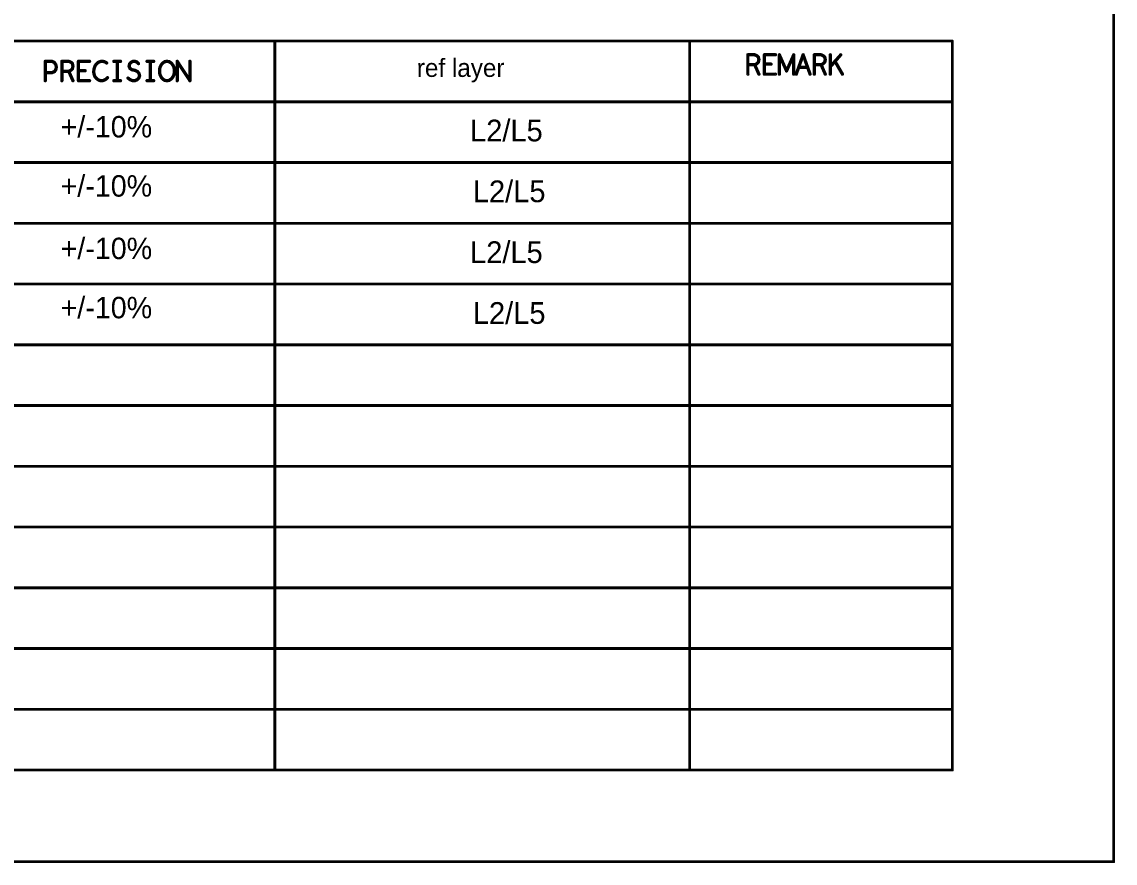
# Model space of a CAD drawing. Extents: x -2963 to -2452, y -1056 to -650.
# Drawn here: x -2567.9 to -2517.7, y -990.1 to -951.5 of the extents above; entities that cross this region are included whole.
import ezdxf

# ---------------------------------------------------------------- set-up
doc = ezdxf.new("R2010")
doc.units = 0
doc.header["$MEASUREMENT"] = 0
doc.layers.add('DRILLDRAWING', color=1, linetype='CONTINUOUS')

msp = doc.modelspace()

# ---------------------------------------------------------------- linework, layer by layer
at = {"layer": 'DRILLDRAWING'}
for points, const_width in [([(-2517.741, -990.067), (-2517.741, -738.626)], 0.13), ([(-2617.219, -952.376), (-2525.779, -952.376)], 0.13), ([(-2617.219, -952.376), (-2525.779, -952.376)], 0.13), ([(-2617.219, -952.376), (-2525.149, -952.376)], 0.13), ([(-2571.499, -952.376), (-2556.259, -952.376)], 0.13), ([(-2556.259, -952.376), (-2537.209, -952.376)], 0.13), ([(-2556.259, -985.856), (-2556.259, -952.376)], 0.13), ([(-2556.259, -985.856), (-2556.259, -952.376)], 0.13), ([(-2537.209, -952.376), (-2525.149, -952.376)], 0.13), ([(-2537.209, -985.856), (-2537.209, -952.376)], 0.13), ([(-2537.209, -985.856), (-2537.209, -952.376)], 0.13), ([(-2525.149, -985.856), (-2525.149, -952.376)], 0.13), ([(-2525.149, -985.856), (-2525.149, -952.376)], 0.13), ([(-2566.802, -954.196), (-2566.802, -953.307)], 0.152), ([(-2566.802, -953.307), (-2566.497, -953.307)], 0.152), ([(-2566.497, -953.307), (-2566.395, -953.351)], 0.152), ([(-2566.395, -953.351), (-2566.319, -953.455)], 0.152), ([(-2566.04, -954.196), (-2566.04, -953.307)], 0.152), ([(-2566.04, -953.307), (-2565.722, -953.307)], 0.152), ([(-2565.722, -953.307), (-2565.621, -953.351)], 0.152), ([(-2565.621, -953.351), (-2565.557, -953.41)], 0.152), ([(-2565.278, -954.196), (-2565.278, -953.307)], 0.152), ([(-2565.278, -953.307), (-2564.77, -953.307)], 0.152), ([(-2564.452, -953.425), (-2564.363, -953.351)], 0.152), ([(-2564.363, -953.351), (-2564.249, -953.307)], 0.152), ([(-2564.249, -953.307), (-2564.147, -953.307)], 0.152), ([(-2564.147, -953.307), (-2564.058, -953.336)], 0.152), ([(-2564.058, -953.336), (-2563.982, -953.381)], 0.152), ([(-2563.652, -953.307), (-2563.347, -953.307)], 0.152), ([(-2563.5, -954.196), (-2563.5, -953.307)], 0.152), ([(-2562.928, -953.425), (-2562.865, -953.351)], 0.152), ([(-2562.865, -953.351), (-2562.776, -953.307)], 0.152), ([(-2562.776, -953.307), (-2562.687, -953.307)], 0.152), ([(-2562.687, -953.307), (-2562.598, -953.336)], 0.152), ([(-2562.598, -953.336), (-2562.522, -953.41)], 0.152), ([(-2562.128, -953.307), (-2561.823, -953.307)], 0.152), ([(-2561.976, -954.196), (-2561.976, -953.307)], 0.152), ([(-2561.48, -953.47), (-2561.404, -953.381)], 0.152), ([(-2561.404, -953.381), (-2561.315, -953.321)], 0.152), ([(-2561.315, -953.321), (-2561.214, -953.307)], 0.152), ([(-2561.214, -953.307), (-2561.112, -953.321)], 0.152), ([(-2561.112, -953.321), (-2561.023, -953.381)], 0.152), ([(-2561.023, -953.381), (-2560.947, -953.47)], 0.152), ([(-2560.744, -954.196), (-2560.744, -953.307)], 0.152), ([(-2560.744, -953.307), (-2560.159, -954.196)], 0.152), ([(-2560.159, -954.196), (-2560.159, -953.307)], 0.152), ([(-2534.542, -953.896), (-2534.542, -953.007)], 0.152), ([(-2534.542, -953.007), (-2534.224, -953.007)], 0.152), ([(-2534.224, -953.007), (-2534.122, -953.051)], 0.152), ([(-2534.135, -953.421), (-2534.059, -953.348)], 0.152), ([(-2534.122, -953.051), (-2534.059, -953.11)], 0.152), ([(-2534.059, -953.11), (-2534.034, -953.229)], 0.152), ([(-2534.059, -953.348), (-2534.034, -953.229)], 0.152), ([(-2533.78, -953.896), (-2533.78, -953.007)], 0.152), ([(-2533.78, -953.007), (-2533.272, -953.007)], 0.152), ([(-2533.094, -953.896), (-2533.094, -953.007)], 0.152), ([(-2533.094, -953.007), (-2532.764, -953.748)], 0.152), ([(-2532.764, -953.748), (-2532.433, -953.007)], 0.152), ([(-2532.433, -953.896), (-2532.433, -953.007)], 0.152), ([(-2532.319, -953.896), (-2532.002, -953.007)], 0.152), ([(-2532.002, -953.007), (-2531.684, -953.896)], 0.152), ([(-2531.494, -953.896), (-2531.494, -953.007)], 0.152), ([(-2531.494, -953.007), (-2531.176, -953.007)], 0.152), ([(-2531.176, -953.007), (-2531.074, -953.051)], 0.152), ([(-2531.087, -953.421), (-2531.011, -953.348)], 0.152), ([(-2531.074, -953.051), (-2531.011, -953.11)], 0.152), ([(-2531.011, -953.11), (-2530.986, -953.229)], 0.152), ([(-2531.011, -953.348), (-2530.986, -953.229)], 0.152), ([(-2530.757, -953.896), (-2530.757, -953.007)], 0.152), ([(-2530.757, -953.555), (-2530.274, -953.007)], 0.152), ([(-2530.541, -953.303), (-2530.198, -953.896)], 0.152), ([(-2566.802, -953.825), (-2566.497, -953.825)], 0.152), ([(-2566.497, -953.825), (-2566.383, -953.781)], 0.152), ([(-2566.383, -953.781), (-2566.319, -953.692)], 0.152), ([(-2566.319, -953.455), (-2566.294, -953.573)], 0.152), ([(-2566.319, -953.692), (-2566.294, -953.573)], 0.152), ([(-2566.04, -953.766), (-2565.722, -953.766)], 0.152), ([(-2565.722, -953.766), (-2565.633, -953.721)], 0.152), ([(-2565.722, -953.766), (-2565.532, -954.196)], 0.152), ([(-2565.633, -953.721), (-2565.557, -953.648)], 0.152), ([(-2565.557, -953.41), (-2565.532, -953.529)], 0.152), ([(-2565.557, -953.648), (-2565.532, -953.529)], 0.152), ([(-2565.278, -953.736), (-2564.973, -953.736)], 0.152), ([(-2564.579, -953.796), (-2564.566, -953.662)], 0.152), ([(-2564.579, -953.796), (-2564.554, -953.929)], 0.152), ([(-2564.566, -953.662), (-2564.516, -953.514)], 0.152), ([(-2564.516, -953.514), (-2564.452, -953.425)], 0.152), ([(-2562.953, -953.529), (-2562.928, -953.425)], 0.152), ([(-2562.953, -953.529), (-2562.915, -953.633)], 0.152), ([(-2562.915, -953.633), (-2562.826, -953.692)], 0.152), ([(-2562.826, -953.692), (-2562.674, -953.721)], 0.152), ([(-2562.674, -953.721), (-2562.56, -953.781)], 0.152), ([(-2562.56, -953.781), (-2562.496, -953.87)], 0.152), ([(-2562.496, -953.87), (-2562.471, -953.973)], 0.152), ([(-2561.556, -953.692), (-2561.531, -953.573)], 0.152), ([(-2561.556, -953.81), (-2561.556, -953.692)], 0.152), ([(-2561.556, -953.81), (-2561.531, -953.929)], 0.152), ([(-2561.531, -953.573), (-2561.48, -953.47)], 0.152), ([(-2560.947, -953.47), (-2560.896, -953.573)], 0.152), ([(-2560.896, -953.573), (-2560.871, -953.692)], 0.152), ([(-2560.896, -953.929), (-2560.871, -953.81)], 0.152), ([(-2560.871, -953.81), (-2560.871, -953.692)], 0.152), ([(-2534.542, -953.466), (-2534.224, -953.466)], 0.152), ([(-2534.224, -953.466), (-2534.135, -953.421)], 0.152), ([(-2534.224, -953.466), (-2534.034, -953.896)], 0.152), ([(-2533.78, -953.436), (-2533.475, -953.436)], 0.152), ([(-2533.78, -953.896), (-2533.272, -953.896)], 0.152), ([(-2532.205, -953.585), (-2531.798, -953.585)], 0.152), ([(-2531.494, -953.466), (-2531.176, -953.466)], 0.152), ([(-2531.176, -953.466), (-2531.087, -953.421)], 0.152), ([(-2531.176, -953.466), (-2530.986, -953.896)], 0.152), ([(-2565.278, -954.196), (-2564.77, -954.196)], 0.152), ([(-2564.554, -953.929), (-2564.516, -954.018)], 0.152), ([(-2564.516, -954.018), (-2564.439, -954.107)], 0.152), ([(-2564.439, -954.107), (-2564.351, -954.166)], 0.152), ([(-2564.351, -954.166), (-2564.262, -954.196)], 0.152), ([(-2564.262, -954.196), (-2564.173, -954.196)], 0.152), ([(-2564.173, -954.196), (-2564.084, -954.166)], 0.152), ([(-2564.084, -954.166), (-2564.008, -954.121)], 0.152), ([(-2564.008, -954.121), (-2563.944, -954.062)], 0.152), ([(-2563.652, -954.196), (-2563.347, -954.196)], 0.152), ([(-2563.004, -954.077), (-2562.903, -954.151)], 0.152), ([(-2562.903, -954.151), (-2562.788, -954.196)], 0.152), ([(-2562.788, -954.196), (-2562.687, -954.196)], 0.152), ([(-2562.687, -954.196), (-2562.585, -954.151)], 0.152), ([(-2562.585, -954.151), (-2562.509, -954.077)], 0.152), ([(-2562.509, -954.077), (-2562.471, -953.973)], 0.152), ([(-2562.128, -954.196), (-2561.823, -954.196)], 0.152), ([(-2561.531, -953.929), (-2561.48, -954.033)], 0.152), ([(-2561.48, -954.033), (-2561.404, -954.121)], 0.152), ([(-2561.404, -954.121), (-2561.315, -954.181)], 0.152), ([(-2561.315, -954.181), (-2561.214, -954.196)], 0.152), ([(-2561.214, -954.196), (-2561.112, -954.181)], 0.152), ([(-2561.112, -954.181), (-2561.023, -954.121)], 0.152), ([(-2561.023, -954.121), (-2560.947, -954.033)], 0.152), ([(-2560.947, -954.033), (-2560.896, -953.929)], 0.152), ([(-2617.219, -955.166), (-2525.149, -955.166)], 0.13), ([(-2617.219, -955.166), (-2525.779, -955.166)], 0.13), ([(-2617.219, -957.956), (-2525.149, -957.956)], 0.13), ([(-2617.219, -957.956), (-2525.779, -957.956)], 0.13), ([(-2617.219, -960.746), (-2525.149, -960.746)], 0.13), ([(-2617.219, -960.746), (-2525.779, -960.746)], 0.13), ([(-2617.219, -963.536), (-2525.149, -963.536)], 0.13), ([(-2617.219, -963.536), (-2525.779, -963.536)], 0.13), ([(-2617.219, -966.326), (-2525.149, -966.326)], 0.13), ([(-2617.219, -966.326), (-2525.779, -966.326)], 0.13), ([(-2617.219, -969.116), (-2525.149, -969.116)], 0.13), ([(-2617.219, -969.116), (-2525.779, -969.116)], 0.13), ([(-2617.219, -971.906), (-2525.149, -971.906)], 0.13), ([(-2617.219, -971.906), (-2525.779, -971.906)], 0.13), ([(-2617.219, -974.696), (-2525.149, -974.696)], 0.13), ([(-2617.219, -974.696), (-2525.779, -974.696)], 0.13), ([(-2617.219, -977.486), (-2525.149, -977.486)], 0.13), ([(-2617.219, -977.486), (-2525.779, -977.486)], 0.13), ([(-2617.219, -980.276), (-2525.149, -980.276)], 0.13), ([(-2617.219, -980.276), (-2525.779, -980.276)], 0.13), ([(-2617.219, -983.066), (-2525.149, -983.066)], 0.13), ([(-2617.219, -983.066), (-2525.779, -983.066)], 0.13), ([(-2617.219, -985.856), (-2525.149, -985.856)], 0.13), ([(-2617.219, -985.856), (-2525.149, -985.856)], 0.13), ([(-2617.219, -985.856), (-2525.779, -985.856)], 0.13), ([(-2571.499, -985.856), (-2556.259, -985.856)], 0.13), ([(-2556.259, -985.856), (-2537.209, -985.856)], 0.13), ([(-2537.209, -985.856), (-2525.149, -985.856)], 0.13), ([(-2625.691, -990.067), (-2517.741, -990.067)], 0.13)]:
    msp.add_lwpolyline(points, dxfattribs=dict(at, const_width=const_width))
for points, const_width in [([(-2556.291, -952.376, 1), (-2556.226, -952.376, 1)], 0.065), ([(-2556.291, -952.376, 1), (-2556.226, -952.376, 1)], 0.065), ([(-2556.291, -952.376, 1), (-2556.226, -952.376, 1)], 0.065), ([(-2556.291, -952.376, 1), (-2556.226, -952.376, 1)], 0.065), ([(-2537.241, -952.376, 1), (-2537.176, -952.376, 1)], 0.065), ([(-2537.241, -952.376, 1), (-2537.176, -952.376, 1)], 0.065), ([(-2537.241, -952.376, 1), (-2537.176, -952.376, 1)], 0.065), ([(-2537.241, -952.376, 1), (-2537.176, -952.376, 1)], 0.065), ([(-2525.811, -952.376, 1), (-2525.746, -952.376, 1)], 0.065), ([(-2525.811, -952.376, 1), (-2525.746, -952.376, 1)], 0.065), ([(-2525.181, -952.376, 1), (-2525.116, -952.376, 1)], 0.065), ([(-2525.181, -952.376, 1), (-2525.116, -952.376, 1)], 0.065), ([(-2525.181, -952.376, 1), (-2525.116, -952.376, 1)], 0.065), ([(-2525.181, -952.376, 1), (-2525.116, -952.376, 1)], 0.065), ([(-2566.84, -953.307, 1), (-2566.764, -953.307, 1)], 0.0762), ([(-2566.84, -953.307, 1), (-2566.764, -953.307, 1)], 0.0762), ([(-2566.535, -953.307, 1), (-2566.459, -953.307, 1)], 0.0762), ([(-2566.535, -953.307, 1), (-2566.459, -953.307, 1)], 0.0762), ([(-2566.433, -953.351, 1), (-2566.357, -953.351, 1)], 0.0762), ([(-2566.433, -953.351, 1), (-2566.357, -953.351, 1)], 0.0762), ([(-2566.078, -953.307, 1), (-2566.002, -953.307, 1)], 0.0762), ([(-2566.078, -953.307, 1), (-2566.002, -953.307, 1)], 0.0762), ([(-2565.76, -953.307, 1), (-2565.684, -953.307, 1)], 0.0762), ([(-2565.76, -953.307, 1), (-2565.684, -953.307, 1)], 0.0762), ([(-2565.659, -953.351, 1), (-2565.582, -953.351, 1)], 0.0762), ([(-2565.659, -953.351, 1), (-2565.582, -953.351, 1)], 0.0762), ([(-2565.316, -953.307, 1), (-2565.24, -953.307, 1)], 0.0762), ([(-2565.316, -953.307, 1), (-2565.24, -953.307, 1)], 0.0762), ([(-2564.808, -953.307, 1), (-2564.732, -953.307, 1)], 0.0762), ([(-2564.401, -953.351, 1), (-2564.325, -953.351, 1)], 0.0762), ([(-2564.401, -953.351, 1), (-2564.325, -953.351, 1)], 0.0762), ([(-2564.287, -953.307, 1), (-2564.211, -953.307, 1)], 0.0762), ([(-2564.287, -953.307, 1), (-2564.211, -953.307, 1)], 0.0762), ([(-2564.185, -953.307, 1), (-2564.109, -953.307, 1)], 0.0762), ([(-2564.185, -953.307, 1), (-2564.109, -953.307, 1)], 0.0762), ([(-2564.097, -953.336, 1), (-2564.02, -953.336, 1)], 0.0762), ([(-2564.097, -953.336, 1), (-2564.02, -953.336, 1)], 0.0762), ([(-2564.02, -953.381, 1), (-2563.944, -953.381, 1)], 0.0762), ([(-2563.69, -953.307, 1), (-2563.614, -953.307, 1)], 0.0762), ([(-2563.538, -953.307, 1), (-2563.461, -953.307, 1)], 0.0762), ([(-2563.385, -953.307, 1), (-2563.309, -953.307, 1)], 0.0762), ([(-2562.903, -953.351, 1), (-2562.826, -953.351, 1)], 0.0762), ([(-2562.903, -953.351, 1), (-2562.826, -953.351, 1)], 0.0762), ([(-2562.814, -953.307, 1), (-2562.738, -953.307, 1)], 0.0762), ([(-2562.814, -953.307, 1), (-2562.738, -953.307, 1)], 0.0762), ([(-2562.725, -953.307, 1), (-2562.649, -953.307, 1)], 0.0762), ([(-2562.725, -953.307, 1), (-2562.649, -953.307, 1)], 0.0762), ([(-2562.636, -953.336, 1), (-2562.56, -953.336, 1)], 0.0762), ([(-2562.636, -953.336, 1), (-2562.56, -953.336, 1)], 0.0762), ([(-2562.166, -953.307, 1), (-2562.09, -953.307, 1)], 0.0762), ([(-2562.014, -953.307, 1), (-2561.937, -953.307, 1)], 0.0762), ([(-2561.861, -953.307, 1), (-2561.785, -953.307, 1)], 0.0762), ([(-2561.442, -953.381, 1), (-2561.366, -953.381, 1)], 0.0762), ([(-2561.442, -953.381, 1), (-2561.366, -953.381, 1)], 0.0762), ([(-2561.353, -953.321, 1), (-2561.277, -953.321, 1)], 0.0762), ([(-2561.353, -953.321, 1), (-2561.277, -953.321, 1)], 0.0762), ([(-2561.252, -953.307, 1), (-2561.175, -953.307, 1)], 0.0762), ([(-2561.252, -953.307, 1), (-2561.175, -953.307, 1)], 0.0762), ([(-2561.15, -953.321, 1), (-2561.074, -953.321, 1)], 0.0762), ([(-2561.15, -953.321, 1), (-2561.074, -953.321, 1)], 0.0762), ([(-2561.061, -953.381, 1), (-2560.985, -953.381, 1)], 0.0762), ([(-2561.061, -953.381, 1), (-2560.985, -953.381, 1)], 0.0762), ([(-2560.782, -953.307, 1), (-2560.706, -953.307, 1)], 0.0762), ([(-2560.782, -953.307, 1), (-2560.706, -953.307, 1)], 0.0762), ([(-2560.198, -953.307, 1), (-2560.121, -953.307, 1)], 0.0762), ([(-2534.58, -953.007, 1), (-2534.503, -953.007, 1)], 0.0762), ([(-2534.58, -953.007, 1), (-2534.503, -953.007, 1)], 0.0762), ([(-2534.262, -953.007, 1), (-2534.186, -953.007, 1)], 0.0762), ([(-2534.262, -953.007, 1), (-2534.186, -953.007, 1)], 0.0762), ([(-2534.161, -953.051, 1), (-2534.084, -953.051, 1)], 0.0762), ([(-2534.161, -953.051, 1), (-2534.084, -953.051, 1)], 0.0762), ([(-2534.097, -953.11, 1), (-2534.021, -953.11, 1)], 0.0762), ([(-2534.097, -953.11, 1), (-2534.021, -953.11, 1)], 0.0762), ([(-2534.097, -953.348, 1), (-2534.021, -953.348, 1)], 0.0762), ([(-2534.097, -953.348, 1), (-2534.021, -953.348, 1)], 0.0762), ([(-2534.072, -953.229, 1), (-2533.995, -953.229, 1)], 0.0762), ([(-2534.072, -953.229, 1), (-2533.995, -953.229, 1)], 0.0762), ([(-2533.818, -953.007, 1), (-2533.741, -953.007, 1)], 0.0762), ([(-2533.818, -953.007, 1), (-2533.741, -953.007, 1)], 0.0762), ([(-2533.31, -953.007, 1), (-2533.233, -953.007, 1)], 0.0762), ([(-2533.132, -953.007, 1), (-2533.056, -953.007, 1)], 0.0762), ([(-2533.132, -953.007, 1), (-2533.056, -953.007, 1)], 0.0762), ([(-2532.471, -953.007, 1), (-2532.395, -953.007, 1)], 0.0762), ([(-2532.471, -953.007, 1), (-2532.395, -953.007, 1)], 0.0762), ([(-2532.04, -953.007, 1), (-2531.963, -953.007, 1)], 0.0762), ([(-2532.04, -953.007, 1), (-2531.963, -953.007, 1)], 0.0762), ([(-2531.532, -953.007, 1), (-2531.455, -953.007, 1)], 0.0762), ([(-2531.532, -953.007, 1), (-2531.455, -953.007, 1)], 0.0762), ([(-2531.214, -953.007, 1), (-2531.138, -953.007, 1)], 0.0762), ([(-2531.214, -953.007, 1), (-2531.138, -953.007, 1)], 0.0762), ([(-2531.113, -953.051, 1), (-2531.036, -953.051, 1)], 0.0762), ([(-2531.113, -953.051, 1), (-2531.036, -953.051, 1)], 0.0762), ([(-2531.049, -953.11, 1), (-2530.973, -953.11, 1)], 0.0762), ([(-2531.049, -953.11, 1), (-2530.973, -953.11, 1)], 0.0762), ([(-2531.049, -953.348, 1), (-2530.973, -953.348, 1)], 0.0762), ([(-2531.049, -953.348, 1), (-2530.973, -953.348, 1)], 0.0762), ([(-2531.024, -953.229, 1), (-2530.947, -953.229, 1)], 0.0762), ([(-2531.024, -953.229, 1), (-2530.947, -953.229, 1)], 0.0762), ([(-2530.795, -953.007, 1), (-2530.719, -953.007, 1)], 0.0762), ([(-2530.579, -953.303, 1), (-2530.503, -953.303, 1)], 0.0762), ([(-2530.312, -953.007, 1), (-2530.236, -953.007, 1)], 0.0762), ([(-2566.84, -953.825, 1), (-2566.764, -953.825, 1)], 0.0762), ([(-2566.535, -953.825, 1), (-2566.459, -953.825, 1)], 0.0762), ([(-2566.535, -953.825, 1), (-2566.459, -953.825, 1)], 0.0762), ([(-2566.421, -953.781, 1), (-2566.344, -953.781, 1)], 0.0762), ([(-2566.421, -953.781, 1), (-2566.344, -953.781, 1)], 0.0762), ([(-2566.357, -953.455, 1), (-2566.281, -953.455, 1)], 0.0762), ([(-2566.357, -953.455, 1), (-2566.281, -953.455, 1)], 0.0762), ([(-2566.357, -953.692, 1), (-2566.281, -953.692, 1)], 0.0762), ([(-2566.357, -953.692, 1), (-2566.281, -953.692, 1)], 0.0762), ([(-2566.332, -953.573, 1), (-2566.256, -953.573, 1)], 0.0762), ([(-2566.332, -953.573, 1), (-2566.256, -953.573, 1)], 0.0762), ([(-2566.078, -953.766, 1), (-2566.002, -953.766, 1)], 0.0762), ([(-2565.76, -953.766, 1), (-2565.684, -953.766, 1)], 0.0762), ([(-2565.76, -953.766, 1), (-2565.684, -953.766, 1)], 0.0762), ([(-2565.76, -953.766, 1), (-2565.684, -953.766, 1)], 0.0762), ([(-2565.671, -953.721, 1), (-2565.595, -953.721, 1)], 0.0762), ([(-2565.671, -953.721, 1), (-2565.595, -953.721, 1)], 0.0762), ([(-2565.595, -953.41, 1), (-2565.519, -953.41, 1)], 0.0762), ([(-2565.595, -953.41, 1), (-2565.519, -953.41, 1)], 0.0762), ([(-2565.595, -953.648, 1), (-2565.519, -953.648, 1)], 0.0762), ([(-2565.595, -953.648, 1), (-2565.519, -953.648, 1)], 0.0762), ([(-2565.57, -953.529, 1), (-2565.494, -953.529, 1)], 0.0762), ([(-2565.57, -953.529, 1), (-2565.494, -953.529, 1)], 0.0762), ([(-2565.316, -953.736, 1), (-2565.24, -953.736, 1)], 0.0762), ([(-2565.011, -953.736, 1), (-2564.935, -953.736, 1)], 0.0762), ([(-2564.617, -953.796, 1), (-2564.541, -953.796, 1)], 0.0762), ([(-2564.617, -953.796, 1), (-2564.541, -953.796, 1)], 0.0762), ([(-2564.605, -953.662, 1), (-2564.528, -953.662, 1)], 0.0762), ([(-2564.605, -953.662, 1), (-2564.528, -953.662, 1)], 0.0762), ([(-2564.554, -953.514, 1), (-2564.478, -953.514, 1)], 0.0762), ([(-2564.554, -953.514, 1), (-2564.478, -953.514, 1)], 0.0762), ([(-2564.49, -953.425, 1), (-2564.414, -953.425, 1)], 0.0762), ([(-2564.49, -953.425, 1), (-2564.414, -953.425, 1)], 0.0762), ([(-2562.992, -953.529, 1), (-2562.915, -953.529, 1)], 0.0762), ([(-2562.992, -953.529, 1), (-2562.915, -953.529, 1)], 0.0762), ([(-2562.966, -953.425, 1), (-2562.89, -953.425, 1)], 0.0762), ([(-2562.966, -953.425, 1), (-2562.89, -953.425, 1)], 0.0762), ([(-2562.953, -953.633, 1), (-2562.877, -953.633, 1)], 0.0762), ([(-2562.953, -953.633, 1), (-2562.877, -953.633, 1)], 0.0762), ([(-2562.865, -953.692, 1), (-2562.788, -953.692, 1)], 0.0762), ([(-2562.865, -953.692, 1), (-2562.788, -953.692, 1)], 0.0762), ([(-2562.712, -953.721, 1), (-2562.636, -953.721, 1)], 0.0762), ([(-2562.712, -953.721, 1), (-2562.636, -953.721, 1)], 0.0762), ([(-2562.598, -953.781, 1), (-2562.522, -953.781, 1)], 0.0762), ([(-2562.598, -953.781, 1), (-2562.522, -953.781, 1)], 0.0762), ([(-2562.56, -953.41, 1), (-2562.484, -953.41, 1)], 0.0762), ([(-2562.534, -953.87, 1), (-2562.458, -953.87, 1)], 0.0762), ([(-2562.534, -953.87, 1), (-2562.458, -953.87, 1)], 0.0762), ([(-2561.595, -953.692, 1), (-2561.518, -953.692, 1)], 0.0762), ([(-2561.595, -953.692, 1), (-2561.518, -953.692, 1)], 0.0762), ([(-2561.595, -953.81, 1), (-2561.518, -953.81, 1)], 0.0762), ([(-2561.595, -953.81, 1), (-2561.518, -953.81, 1)], 0.0762), ([(-2561.569, -953.573, 1), (-2561.493, -953.573, 1)], 0.0762), ([(-2561.569, -953.573, 1), (-2561.493, -953.573, 1)], 0.0762), ([(-2561.518, -953.47, 1), (-2561.442, -953.47, 1)], 0.0762), ([(-2561.518, -953.47, 1), (-2561.442, -953.47, 1)], 0.0762), ([(-2560.985, -953.47, 1), (-2560.909, -953.47, 1)], 0.0762), ([(-2560.985, -953.47, 1), (-2560.909, -953.47, 1)], 0.0762), ([(-2560.934, -953.573, 1), (-2560.858, -953.573, 1)], 0.0762), ([(-2560.934, -953.573, 1), (-2560.858, -953.573, 1)], 0.0762), ([(-2560.909, -953.692, 1), (-2560.833, -953.692, 1)], 0.0762), ([(-2560.909, -953.692, 1), (-2560.833, -953.692, 1)], 0.0762), ([(-2560.909, -953.81, 1), (-2560.833, -953.81, 1)], 0.0762), ([(-2560.909, -953.81, 1), (-2560.833, -953.81, 1)], 0.0762), ([(-2534.58, -953.466, 1), (-2534.503, -953.466, 1)], 0.0762), ([(-2534.58, -953.896, 1), (-2534.503, -953.896, 1)], 0.0762), ([(-2534.262, -953.466, 1), (-2534.186, -953.466, 1)], 0.0762), ([(-2534.262, -953.466, 1), (-2534.186, -953.466, 1)], 0.0762), ([(-2534.262, -953.466, 1), (-2534.186, -953.466, 1)], 0.0762), ([(-2534.173, -953.421, 1), (-2534.097, -953.421, 1)], 0.0762), ([(-2534.173, -953.421, 1), (-2534.097, -953.421, 1)], 0.0762), ([(-2534.072, -953.896, 1), (-2533.995, -953.896, 1)], 0.0762), ([(-2533.818, -953.436, 1), (-2533.741, -953.436, 1)], 0.0762), ([(-2533.818, -953.896, 1), (-2533.741, -953.896, 1)], 0.0762), ([(-2533.818, -953.896, 1), (-2533.741, -953.896, 1)], 0.0762), ([(-2533.513, -953.436, 1), (-2533.437, -953.436, 1)], 0.0762), ([(-2533.31, -953.896, 1), (-2533.233, -953.896, 1)], 0.0762), ([(-2533.132, -953.896, 1), (-2533.056, -953.896, 1)], 0.0762), ([(-2532.802, -953.748, 1), (-2532.725, -953.748, 1)], 0.0762), ([(-2532.802, -953.748, 1), (-2532.725, -953.748, 1)], 0.0762), ([(-2532.471, -953.896, 1), (-2532.395, -953.896, 1)], 0.0762), ([(-2532.357, -953.896, 1), (-2532.281, -953.896, 1)], 0.0762), ([(-2532.243, -953.585, 1), (-2532.167, -953.585, 1)], 0.0762), ([(-2531.836, -953.585, 1), (-2531.76, -953.585, 1)], 0.0762), ([(-2531.722, -953.896, 1), (-2531.646, -953.896, 1)], 0.0762), ([(-2531.532, -953.466, 1), (-2531.455, -953.466, 1)], 0.0762), ([(-2531.532, -953.896, 1), (-2531.455, -953.896, 1)], 0.0762), ([(-2531.214, -953.466, 1), (-2531.138, -953.466, 1)], 0.0762), ([(-2531.214, -953.466, 1), (-2531.138, -953.466, 1)], 0.0762), ([(-2531.214, -953.466, 1), (-2531.138, -953.466, 1)], 0.0762), ([(-2531.125, -953.421, 1), (-2531.049, -953.421, 1)], 0.0762), ([(-2531.125, -953.421, 1), (-2531.049, -953.421, 1)], 0.0762), ([(-2531.024, -953.896, 1), (-2530.947, -953.896, 1)], 0.0762), ([(-2530.795, -953.555, 1), (-2530.719, -953.555, 1)], 0.0762), ([(-2530.795, -953.896, 1), (-2530.719, -953.896, 1)], 0.0762), ([(-2530.236, -953.896, 1), (-2530.16, -953.896, 1)], 0.0762), ([(-2566.84, -954.196, 1), (-2566.764, -954.196, 1)], 0.0762), ([(-2566.078, -954.196, 1), (-2566.002, -954.196, 1)], 0.0762), ([(-2565.57, -954.196, 1), (-2565.494, -954.196, 1)], 0.0762), ([(-2565.316, -954.196, 1), (-2565.24, -954.196, 1)], 0.0762), ([(-2565.316, -954.196, 1), (-2565.24, -954.196, 1)], 0.0762), ([(-2564.808, -954.196, 1), (-2564.732, -954.196, 1)], 0.0762), ([(-2564.592, -953.929, 1), (-2564.516, -953.929, 1)], 0.0762), ([(-2564.592, -953.929, 1), (-2564.516, -953.929, 1)], 0.0762), ([(-2564.554, -954.018, 1), (-2564.478, -954.018, 1)], 0.0762), ([(-2564.554, -954.018, 1), (-2564.478, -954.018, 1)], 0.0762), ([(-2564.478, -954.107, 1), (-2564.401, -954.107, 1)], 0.0762), ([(-2564.478, -954.107, 1), (-2564.401, -954.107, 1)], 0.0762), ([(-2564.389, -954.166, 1), (-2564.312, -954.166, 1)], 0.0762), ([(-2564.389, -954.166, 1), (-2564.312, -954.166, 1)], 0.0762), ([(-2564.3, -954.196, 1), (-2564.224, -954.196, 1)], 0.0762), ([(-2564.3, -954.196, 1), (-2564.224, -954.196, 1)], 0.0762), ([(-2564.211, -954.196, 1), (-2564.135, -954.196, 1)], 0.0762), ([(-2564.211, -954.196, 1), (-2564.135, -954.196, 1)], 0.0762), ([(-2564.122, -954.166, 1), (-2564.046, -954.166, 1)], 0.0762), ([(-2564.122, -954.166, 1), (-2564.046, -954.166, 1)], 0.0762), ([(-2564.046, -954.121, 1), (-2563.97, -954.121, 1)], 0.0762), ([(-2564.046, -954.121, 1), (-2563.97, -954.121, 1)], 0.0762), ([(-2563.982, -954.062, 1), (-2563.906, -954.062, 1)], 0.0762), ([(-2563.69, -954.196, 1), (-2563.614, -954.196, 1)], 0.0762), ([(-2563.538, -954.196, 1), (-2563.461, -954.196, 1)], 0.0762), ([(-2563.385, -954.196, 1), (-2563.309, -954.196, 1)], 0.0762), ([(-2563.042, -954.077, 1), (-2562.966, -954.077, 1)], 0.0762), ([(-2562.941, -954.151, 1), (-2562.865, -954.151, 1)], 0.0762), ([(-2562.941, -954.151, 1), (-2562.865, -954.151, 1)], 0.0762), ([(-2562.826, -954.196, 1), (-2562.75, -954.196, 1)], 0.0762), ([(-2562.826, -954.196, 1), (-2562.75, -954.196, 1)], 0.0762), ([(-2562.725, -954.196, 1), (-2562.649, -954.196, 1)], 0.0762), ([(-2562.725, -954.196, 1), (-2562.649, -954.196, 1)], 0.0762), ([(-2562.623, -954.151, 1), (-2562.547, -954.151, 1)], 0.0762), ([(-2562.623, -954.151, 1), (-2562.547, -954.151, 1)], 0.0762), ([(-2562.547, -954.077, 1), (-2562.471, -954.077, 1)], 0.0762), ([(-2562.547, -954.077, 1), (-2562.471, -954.077, 1)], 0.0762), ([(-2562.509, -953.973, 1), (-2562.433, -953.973, 1)], 0.0762), ([(-2562.509, -953.973, 1), (-2562.433, -953.973, 1)], 0.0762), ([(-2562.166, -954.196, 1), (-2562.09, -954.196, 1)], 0.0762), ([(-2562.014, -954.196, 1), (-2561.937, -954.196, 1)], 0.0762), ([(-2561.861, -954.196, 1), (-2561.785, -954.196, 1)], 0.0762), ([(-2561.569, -953.929, 1), (-2561.493, -953.929, 1)], 0.0762), ([(-2561.569, -953.929, 1), (-2561.493, -953.929, 1)], 0.0762), ([(-2561.518, -954.033, 1), (-2561.442, -954.033, 1)], 0.0762), ([(-2561.518, -954.033, 1), (-2561.442, -954.033, 1)], 0.0762), ([(-2561.442, -954.121, 1), (-2561.366, -954.121, 1)], 0.0762), ([(-2561.442, -954.121, 1), (-2561.366, -954.121, 1)], 0.0762), ([(-2561.353, -954.181, 1), (-2561.277, -954.181, 1)], 0.0762), ([(-2561.353, -954.181, 1), (-2561.277, -954.181, 1)], 0.0762), ([(-2561.252, -954.196, 1), (-2561.175, -954.196, 1)], 0.0762), ([(-2561.252, -954.196, 1), (-2561.175, -954.196, 1)], 0.0762), ([(-2561.15, -954.181, 1), (-2561.074, -954.181, 1)], 0.0762), ([(-2561.15, -954.181, 1), (-2561.074, -954.181, 1)], 0.0762), ([(-2561.061, -954.121, 1), (-2560.985, -954.121, 1)], 0.0762), ([(-2561.061, -954.121, 1), (-2560.985, -954.121, 1)], 0.0762), ([(-2560.985, -954.033, 1), (-2560.909, -954.033, 1)], 0.0762), ([(-2560.985, -954.033, 1), (-2560.909, -954.033, 1)], 0.0762), ([(-2560.934, -953.929, 1), (-2560.858, -953.929, 1)], 0.0762), ([(-2560.934, -953.929, 1), (-2560.858, -953.929, 1)], 0.0762), ([(-2560.782, -954.196, 1), (-2560.706, -954.196, 1)], 0.0762), ([(-2560.198, -954.196, 1), (-2560.121, -954.196, 1)], 0.0762), ([(-2560.198, -954.196, 1), (-2560.121, -954.196, 1)], 0.0762), ([(-2525.811, -955.166, 1), (-2525.746, -955.166, 1)], 0.065), ([(-2525.181, -955.166, 1), (-2525.116, -955.166, 1)], 0.065), ([(-2525.811, -957.956, 1), (-2525.746, -957.956, 1)], 0.065), ([(-2525.181, -957.956, 1), (-2525.116, -957.956, 1)], 0.065), ([(-2525.811, -960.746, 1), (-2525.746, -960.746, 1)], 0.065), ([(-2525.181, -960.746, 1), (-2525.116, -960.746, 1)], 0.065), ([(-2525.811, -963.536, 1), (-2525.746, -963.536, 1)], 0.065), ([(-2525.181, -963.536, 1), (-2525.116, -963.536, 1)], 0.065), ([(-2525.811, -966.326, 1), (-2525.746, -966.326, 1)], 0.065), ([(-2525.181, -966.326, 1), (-2525.116, -966.326, 1)], 0.065), ([(-2525.811, -969.116, 1), (-2525.746, -969.116, 1)], 0.065), ([(-2525.181, -969.116, 1), (-2525.116, -969.116, 1)], 0.065), ([(-2525.811, -971.906, 1), (-2525.746, -971.906, 1)], 0.065), ([(-2525.181, -971.906, 1), (-2525.116, -971.906, 1)], 0.065), ([(-2525.811, -974.696, 1), (-2525.746, -974.696, 1)], 0.065), ([(-2525.181, -974.696, 1), (-2525.116, -974.696, 1)], 0.065), ([(-2525.811, -977.486, 1), (-2525.746, -977.486, 1)], 0.065), ([(-2525.181, -977.486, 1), (-2525.116, -977.486, 1)], 0.065), ([(-2525.811, -980.276, 1), (-2525.746, -980.276, 1)], 0.065), ([(-2525.181, -980.276, 1), (-2525.116, -980.276, 1)], 0.065), ([(-2525.811, -983.066, 1), (-2525.746, -983.066, 1)], 0.065), ([(-2525.181, -983.066, 1), (-2525.116, -983.066, 1)], 0.065), ([(-2556.291, -985.856, 1), (-2556.226, -985.856, 1)], 0.065), ([(-2556.291, -985.856, 1), (-2556.226, -985.856, 1)], 0.065), ([(-2556.291, -985.856, 1), (-2556.226, -985.856, 1)], 0.065), ([(-2556.291, -985.856, 1), (-2556.226, -985.856, 1)], 0.065), ([(-2537.241, -985.856, 1), (-2537.176, -985.856, 1)], 0.065), ([(-2537.241, -985.856, 1), (-2537.176, -985.856, 1)], 0.065), ([(-2537.241, -985.856, 1), (-2537.176, -985.856, 1)], 0.065), ([(-2537.241, -985.856, 1), (-2537.176, -985.856, 1)], 0.065), ([(-2525.811, -985.856, 1), (-2525.746, -985.856, 1)], 0.065), ([(-2525.181, -985.856, 1), (-2525.116, -985.856, 1)], 0.065), ([(-2525.181, -985.856, 1), (-2525.116, -985.856, 1)], 0.065), ([(-2525.181, -985.856, 1), (-2525.116, -985.856, 1)], 0.065), ([(-2525.181, -985.856, 1), (-2525.116, -985.856, 1)], 0.065), ([(-2525.181, -985.856, 1), (-2525.116, -985.856, 1)], 0.065), ([(-2517.773, -990.067, 1), (-2517.708, -990.067, 1)], 0.065), ([(-2517.773, -990.067, 1), (-2517.708, -990.067, 1)], 0.065)]:
    msp.add_lwpolyline(points, format="xyb", close=True, dxfattribs=dict(at, const_width=const_width))

# ---------------------------------------------------------------- texts
for s, height, p in [('ref layer', 0.8334, (-2549.741, -954.023)), ('+/-10%', 0.9844, (-2566.101, -956.803)), ('L2/L5', 0.9975, (-2547.297, -956.982)), ('+/-10%', 0.9844, (-2566.101, -959.521)), ('L2/L5', 0.9975, (-2547.17, -959.776)), ('+/-10%', 0.9844, (-2566.101, -962.391)), ('L2/L5', 0.9975, (-2547.297, -962.57)), ('+/-10%', 0.9844, (-2566.101, -965.109)), ('L2/L5', 0.9975, (-2547.17, -965.364))]:
    msp.add_text(s, height=height, dxfattribs=at).set_placement(p)

doc.saveas('drawing.dxf')
